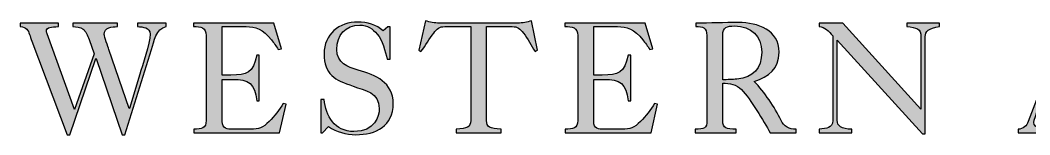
# Model space of a CAD drawing. Extents: x 0 to 1038, y -1303 to 297.
# Drawn here: x 384.88 to 396.03, y 74.04 to 75.29 of the extents above; entities that cross this region are included whole.
import ezdxf
from ezdxf.enums import TextEntityAlignment as Align

# ---------------------------------------------------------------- set-up
doc = ezdxf.new("R2010")
doc.units = 0
doc.layers.get('0').update_dxf_attribs({"linetype": 'CONTINUOUS'})
for name, color, linetype in [('L25', 1, 'CONTINUOUS'), ('TBLK18', 4, 'CONTINUOUS'), ('TBLK25', 1, 'CONTINUOUS'), ('TBLK35', 3, 'CONTINUOUS'), ('TBLK50', 7, 'CONTINUOUS')]:
    doc.layers.add(name, color=color, linetype=linetype)
doc.styles.add('ISO', font='iso3098b.shx')

# ---------------------------------------------------------------- blocks, each defined once
blk = doc.blocks.new('MR logo')
at = {"layer": 'TBLK18'}
h = blk.add_hatch(color=256, dxfattribs=at)
edge = h.paths.add_edge_path()
edge.add_spline(control_points=[(5.57, -13.817), (5.57, -13.817), (6.412, -13.817), (6.412, -13.817), (6.412, -13.817), (6.412, -13.817), (6.412, -13.893), (6.412, -13.893), (6.412, -13.893), (6.262, -13.899), (6.148, -13.905), (6.148, -13.993), (6.148, -13.993), (6.148, -14), (6.155, -14.025), (6.167, -14.056), (6.167, -14.056), (6.167, -14.056), (6.765, -15.717), (6.765, -15.717), (6.765, -15.717), (6.765, -15.717), (6.771, -15.717), (6.771, -15.717), (6.771, -15.717), (6.771, -15.717), (7.205, -14.49), (7.205, -14.49), (7.205, -14.49), (7.205, -14.49), (7.092, -14.176), (7.092, -14.176), (7.092, -14.176), (7.06, -14.088), (7.016, -13.993), (6.96, -13.949), (6.96, -13.949), (6.897, -13.899), (6.809, -13.899), (6.733, -13.893), (6.733, -13.893), (6.733, -13.893), (6.733, -13.817), (6.733, -13.817), (6.733, -13.817), (6.733, -13.817), (7.721, -13.817), (7.721, -13.817), (7.721, -13.817), (7.721, -13.817), (7.721, -13.893), (7.721, -13.893), (7.721, -13.893), (7.589, -13.899), (7.425, -13.905), (7.425, -14.069), (7.425, -14.069), (7.425, -14.107), (7.513, -14.352), (7.526, -14.396), (7.526, -14.396), (7.526, -14.396), (7.978, -15.691), (7.978, -15.691), (7.978, -15.691), (7.978, -15.691), (7.985, -15.691), (7.985, -15.691), (7.985, -15.691), (7.985, -15.691), (8.211, -14.943), (8.211, -14.943), (8.211, -14.943), (8.268, -14.754), (8.438, -14.264), (8.438, -14.063), (8.438, -14.063), (8.438, -13.905), (8.28, -13.905), (8.161, -13.893), (8.161, -13.893), (8.161, -13.893), (8.161, -13.817), (8.161, -13.817), (8.161, -13.817), (8.161, -13.817), (8.79, -13.817), (8.79, -13.817), (8.79, -13.817), (8.79, -13.817), (8.79, -13.893), (8.79, -13.893), (8.79, -13.893), (8.576, -13.93), (8.519, -14.226), (8.469, -14.396), (8.469, -14.396), (8.469, -14.396), (7.884, -16.27), (7.884, -16.27), (7.884, -16.27), (7.884, -16.27), (7.821, -16.27), (7.821, -16.27), (7.821, -16.27), (7.821, -16.27), (7.249, -14.597), (7.249, -14.597), (7.249, -14.597), (7.249, -14.597), (7.243, -14.597), (7.243, -14.597), (7.243, -14.597), (7.243, -14.597), (6.664, -16.27), (6.664, -16.27), (6.664, -16.27), (6.664, -16.27), (6.607, -16.27), (6.607, -16.27), (6.607, -16.27), (6.607, -16.27), (5.828, -14.213), (5.828, -14.213), (5.828, -14.213), (5.783, -14.107), (5.771, -14.012), (5.714, -13.949), (5.714, -13.949), (5.683, -13.924), (5.639, -13.899), (5.57, -13.893), (5.57, -13.893), (5.57, -13.893), (5.57, -13.817), (5.57, -13.817)], knot_values=[0, 0, 0, 0, 0.029412, 0.029412, 0.029412, 0.029512, 0.058824, 0.058824, 0.058824, 0.058924, 0.088235, 0.088235, 0.088235, 0.088335, 0.117647, 0.117647, 0.117647, 0.117747, 0.147059, 0.147059, 0.147059, 0.147159, 0.176471, 0.176471, 0.176471, 0.176571, 0.205882, 0.205882, 0.205882, 0.205982, 0.235294, 0.235294, 0.235294, 0.235394, 0.264706, 0.264706, 0.264706, 0.264806, 0.294118, 0.294118, 0.294118, 0.294218, 0.323529, 0.323529, 0.323529, 0.323629, 0.352941, 0.352941, 0.352941, 0.353041, 0.382353, 0.382353, 0.382353, 0.382453, 0.411765, 0.411765, 0.411765, 0.411865, 0.441176, 0.441176, 0.441176, 0.441276, 0.470588, 0.470588, 0.470588, 0.470688, 0.5, 0.5, 0.5, 0.5001, 0.529412, 0.529412, 0.529412, 0.529512, 0.558824, 0.558824, 0.558824, 0.558924, 0.588235, 0.588235, 0.588235, 0.588335, 0.617647, 0.617647, 0.617647, 0.617747, 0.647059, 0.647059, 0.647059, 0.647159, 0.676471, 0.676471, 0.676471, 0.676571, 0.705882, 0.705882, 0.705882, 0.705982, 0.735294, 0.735294, 0.735294, 0.735394, 0.764706, 0.764706, 0.764706, 0.764806, 0.794118, 0.794118, 0.794118, 0.794218, 0.823529, 0.823529, 0.823529, 0.823629, 0.852941, 0.852941, 0.852941, 0.853041, 0.882353, 0.882353, 0.882353, 0.882453, 0.911765, 0.911765, 0.911765, 0.911865, 0.941176, 0.941176, 0.941176, 0.941276, 0.970588, 0.970588, 0.970588, 0.970688, 1, 1, 1, 1], degree=3, periodic=0)
h = blk.add_hatch(color=256, dxfattribs=at)
edge = h.paths.add_edge_path()
edge.add_spline(control_points=[(9.406, -16.226), (9.406, -16.226), (9.406, -16.151), (9.406, -16.151), (9.406, -16.151), (9.576, -16.151), (9.677, -16.132), (9.677, -15.956), (9.677, -15.956), (9.677, -15.956), (9.677, -14.088), (9.677, -14.088), (9.677, -14.088), (9.677, -13.912), (9.557, -13.893), (9.4, -13.893), (9.4, -13.893), (9.4, -13.893), (9.4, -13.817), (9.4, -13.817), (9.4, -13.817), (9.4, -13.817), (11.173, -13.817), (11.173, -13.817), (11.173, -13.817), (11.173, -13.817), (11.343, -14.383), (11.343, -14.383), (11.343, -14.383), (11.343, -14.383), (11.268, -14.396), (11.268, -14.396), (11.268, -14.396), (11.224, -14.32), (11.167, -14.251), (11.117, -14.182), (11.117, -14.182), (10.934, -13.949), (10.758, -13.893), (10.563, -13.893), (10.563, -13.893), (10.563, -13.893), (10.029, -13.893), (10.029, -13.893), (10.029, -13.893), (10.029, -13.893), (10.029, -14.962), (10.029, -14.962), (10.029, -14.962), (10.029, -14.962), (10.224, -14.962), (10.224, -14.962), (10.224, -14.962), (10.576, -14.956), (10.714, -14.918), (10.796, -14.522), (10.796, -14.522), (10.796, -14.522), (10.846, -14.522), (10.846, -14.522), (10.846, -14.522), (10.846, -14.522), (10.846, -15.528), (10.846, -15.528), (10.846, -15.528), (10.846, -15.528), (10.796, -15.528), (10.796, -15.528), (10.796, -15.528), (10.758, -15.138), (10.607, -15.056), (10.268, -15.056), (10.268, -15.056), (10.268, -15.056), (10.029, -15.056), (10.029, -15.056), (10.029, -15.056), (10.029, -15.056), (10.029, -15.981), (10.029, -15.981), (10.029, -15.981), (10.029, -16.138), (10.142, -16.151), (10.274, -16.151), (10.274, -16.151), (10.274, -16.151), (10.664, -16.151), (10.664, -16.151), (10.664, -16.151), (10.834, -16.151), (10.928, -16.119), (11.066, -15.981), (11.066, -15.981), (11.186, -15.861), (11.293, -15.729), (11.381, -15.585), (11.381, -15.585), (11.381, -15.585), (11.444, -15.597), (11.444, -15.597), (11.444, -15.597), (11.444, -15.597), (11.299, -16.226), (11.299, -16.226), (11.299, -16.226), (11.299, -16.226), (9.406, -16.226), (9.406, -16.226)], knot_values=[0, 0, 0, 0, 0.037037, 0.037037, 0.037037, 0.037137, 0.074074, 0.074074, 0.074074, 0.074174, 0.111111, 0.111111, 0.111111, 0.111211, 0.148148, 0.148148, 0.148148, 0.148248, 0.185185, 0.185185, 0.185185, 0.185285, 0.222222, 0.222222, 0.222222, 0.222322, 0.259259, 0.259259, 0.259259, 0.259359, 0.296296, 0.296296, 0.296296, 0.296396, 0.333333, 0.333333, 0.333333, 0.333433, 0.37037, 0.37037, 0.37037, 0.37047, 0.407407, 0.407407, 0.407407, 0.407507, 0.444444, 0.444444, 0.444444, 0.444544, 0.481481, 0.481481, 0.481481, 0.481581, 0.518519, 0.518519, 0.518519, 0.518619, 0.555556, 0.555556, 0.555556, 0.555656, 0.592593, 0.592593, 0.592593, 0.592693, 0.62963, 0.62963, 0.62963, 0.62973, 0.666667, 0.666667, 0.666667, 0.666767, 0.703704, 0.703704, 0.703704, 0.703804, 0.740741, 0.740741, 0.740741, 0.740841, 0.777778, 0.777778, 0.777778, 0.777878, 0.814815, 0.814815, 0.814815, 0.814915, 0.851852, 0.851852, 0.851852, 0.851952, 0.888889, 0.888889, 0.888889, 0.888989, 0.925926, 0.925926, 0.925926, 0.926026, 0.962963, 0.962963, 0.962963, 0.963063, 1, 1, 1, 1], degree=3, periodic=0)
h = blk.add_hatch(color=256, dxfattribs=at)
edge = h.paths.add_edge_path()
edge.add_spline(control_points=[(12.211, -15.497), (12.211, -15.497), (12.28, -15.497), (12.28, -15.497), (12.28, -15.497), (12.324, -15.862), (12.507, -16.201), (12.941, -16.201), (12.941, -16.201), (13.406, -16.201), (13.5, -15.868), (13.5, -15.692), (13.5, -15.692), (13.5, -15.34), (13.186, -15.302), (12.922, -15.201), (12.922, -15.201), (12.519, -15.069), (12.28, -14.95), (12.28, -14.491), (12.28, -14.491), (12.28, -14.063), (12.614, -13.793), (13.029, -13.793), (13.029, -13.793), (13.224, -13.793), (13.444, -13.855), (13.588, -13.988), (13.588, -13.988), (13.588, -13.988), (13.689, -13.9), (13.689, -13.9), (13.689, -13.9), (13.689, -13.9), (13.739, -13.9), (13.739, -13.9), (13.739, -13.9), (13.739, -13.9), (13.739, -14.61), (13.739, -14.61), (13.739, -14.61), (13.739, -14.61), (13.677, -14.61), (13.677, -14.61), (13.677, -14.61), (13.626, -14.44), (13.576, -14.189), (13.456, -14.057), (13.456, -14.057), (13.356, -13.937), (13.23, -13.862), (13.073, -13.862), (13.073, -13.862), (12.746, -13.862), (12.563, -14.082), (12.563, -14.396), (12.563, -14.396), (12.563, -14.705), (12.796, -14.774), (13.035, -14.849), (13.035, -14.849), (13.419, -14.962), (13.809, -15.12), (13.809, -15.585), (13.809, -15.585), (13.809, -16.082), (13.425, -16.271), (12.978, -16.271), (12.978, -16.271), (12.765, -16.271), (12.557, -16.208), (12.381, -16.094), (12.381, -16.094), (12.381, -16.094), (12.249, -16.227), (12.249, -16.227), (12.249, -16.227), (12.249, -16.227), (12.211, -16.227), (12.211, -16.227), (12.211, -16.227), (12.211, -16.227), (12.211, -15.497), (12.211, -15.497)], knot_values=[0, 0, 0, 0, 0.047619, 0.047619, 0.047619, 0.047719, 0.095238, 0.095238, 0.095238, 0.095338, 0.142857, 0.142857, 0.142857, 0.142957, 0.190476, 0.190476, 0.190476, 0.190576, 0.238095, 0.238095, 0.238095, 0.238195, 0.285714, 0.285714, 0.285714, 0.285814, 0.333333, 0.333333, 0.333333, 0.333433, 0.380952, 0.380952, 0.380952, 0.381052, 0.428571, 0.428571, 0.428571, 0.428671, 0.47619, 0.47619, 0.47619, 0.47629, 0.52381, 0.52381, 0.52381, 0.52391, 0.571429, 0.571429, 0.571429, 0.571529, 0.619048, 0.619048, 0.619048, 0.619148, 0.666667, 0.666667, 0.666667, 0.666767, 0.714286, 0.714286, 0.714286, 0.714386, 0.761905, 0.761905, 0.761905, 0.762005, 0.809524, 0.809524, 0.809524, 0.809624, 0.857143, 0.857143, 0.857143, 0.857243, 0.904762, 0.904762, 0.904762, 0.904862, 0.952381, 0.952381, 0.952381, 0.952481, 1, 1, 1, 1], degree=3, periodic=0)
h = blk.add_hatch(color=256, dxfattribs=at)
edge = h.paths.add_edge_path()
edge.add_spline(control_points=[(15.519, -13.893), (15.519, -13.893), (14.947, -13.893), (14.947, -13.893), (14.947, -13.893), (14.821, -13.893), (14.783, -13.943), (14.702, -14.037), (14.702, -14.037), (14.601, -14.163), (14.532, -14.308), (14.419, -14.44), (14.419, -14.44), (14.419, -14.44), (14.375, -14.415), (14.375, -14.415), (14.375, -14.415), (14.375, -14.415), (14.519, -13.767), (14.519, -13.767), (14.519, -13.767), (14.62, -13.792), (14.721, -13.817), (14.827, -13.817), (14.827, -13.817), (14.827, -13.817), (16.557, -13.817), (16.557, -13.817), (16.557, -13.817), (16.664, -13.817), (16.765, -13.792), (16.859, -13.767), (16.859, -13.767), (16.859, -13.767), (16.991, -14.415), (16.991, -14.415), (16.991, -14.415), (16.991, -14.415), (16.941, -14.44), (16.941, -14.44), (16.941, -14.44), (16.853, -14.308), (16.783, -14.163), (16.683, -14.037), (16.683, -14.037), (16.601, -13.943), (16.563, -13.893), (16.437, -13.893), (16.437, -13.893), (16.437, -13.893), (15.871, -13.893), (15.871, -13.893), (15.871, -13.893), (15.871, -13.893), (15.871, -15.956), (15.871, -15.956), (15.871, -15.956), (15.871, -16.106), (15.941, -16.138), (16.192, -16.151), (16.192, -16.151), (16.192, -16.151), (16.192, -16.226), (16.192, -16.226), (16.192, -16.226), (16.192, -16.226), (15.198, -16.226), (15.198, -16.226), (15.198, -16.226), (15.198, -16.226), (15.198, -16.151), (15.198, -16.151), (15.198, -16.151), (15.444, -16.138), (15.519, -16.106), (15.519, -15.956), (15.519, -15.956), (15.519, -15.956), (15.519, -13.893), (15.519, -13.893)], knot_values=[0, 0, 0, 0, 0.05, 0.05, 0.05, 0.0501, 0.1, 0.1, 0.1, 0.1001, 0.15, 0.15, 0.15, 0.1501, 0.2, 0.2, 0.2, 0.2001, 0.25, 0.25, 0.25, 0.2501, 0.3, 0.3, 0.3, 0.3001, 0.35, 0.35, 0.35, 0.3501, 0.4, 0.4, 0.4, 0.4001, 0.45, 0.45, 0.45, 0.4501, 0.5, 0.5, 0.5, 0.5001, 0.55, 0.55, 0.55, 0.5501, 0.6, 0.6, 0.6, 0.6001, 0.65, 0.65, 0.65, 0.6501, 0.7, 0.7, 0.7, 0.7001, 0.75, 0.75, 0.75, 0.7501, 0.8, 0.8, 0.8, 0.8001, 0.85, 0.85, 0.85, 0.8501, 0.9, 0.9, 0.9, 0.9001, 0.95, 0.95, 0.95, 0.9501, 1, 1, 1, 1], degree=3, periodic=0)
h = blk.add_hatch(color=256, dxfattribs=at)
edge = h.paths.add_edge_path()
edge.add_spline(control_points=[(17.607, -16.226), (17.607, -16.226), (17.607, -16.151), (17.607, -16.151), (17.607, -16.151), (17.777, -16.151), (17.884, -16.132), (17.884, -15.956), (17.884, -15.956), (17.884, -15.956), (17.884, -14.088), (17.884, -14.088), (17.884, -14.088), (17.884, -13.912), (17.758, -13.893), (17.601, -13.893), (17.601, -13.893), (17.601, -13.893), (17.601, -13.817), (17.601, -13.817), (17.601, -13.817), (17.601, -13.817), (19.375, -13.817), (19.375, -13.817), (19.375, -13.817), (19.375, -13.817), (19.544, -14.383), (19.544, -14.383), (19.544, -14.383), (19.544, -14.383), (19.475, -14.396), (19.475, -14.396), (19.475, -14.396), (19.425, -14.32), (19.375, -14.251), (19.318, -14.182), (19.318, -14.182), (19.142, -13.949), (18.959, -13.893), (18.764, -13.893), (18.764, -13.893), (18.764, -13.893), (18.236, -13.893), (18.236, -13.893), (18.236, -13.893), (18.236, -13.893), (18.236, -14.962), (18.236, -14.962), (18.236, -14.962), (18.236, -14.962), (18.425, -14.962), (18.425, -14.962), (18.425, -14.962), (18.777, -14.956), (18.915, -14.918), (18.997, -14.522), (18.997, -14.522), (18.997, -14.522), (19.054, -14.522), (19.054, -14.522), (19.054, -14.522), (19.054, -14.522), (19.054, -15.528), (19.054, -15.528), (19.054, -15.528), (19.054, -15.528), (18.997, -15.528), (18.997, -15.528), (18.997, -15.528), (18.959, -15.138), (18.809, -15.056), (18.469, -15.056), (18.469, -15.056), (18.469, -15.056), (18.236, -15.056), (18.236, -15.056), (18.236, -15.056), (18.236, -15.056), (18.236, -15.981), (18.236, -15.981), (18.236, -15.981), (18.236, -16.138), (18.343, -16.151), (18.475, -16.151), (18.475, -16.151), (18.475, -16.151), (18.865, -16.151), (18.865, -16.151), (18.865, -16.151), (19.035, -16.151), (19.129, -16.119), (19.268, -15.981), (19.268, -15.981), (19.387, -15.861), (19.494, -15.729), (19.582, -15.585), (19.582, -15.585), (19.582, -15.585), (19.645, -15.597), (19.645, -15.597), (19.645, -15.597), (19.645, -15.597), (19.507, -16.226), (19.507, -16.226), (19.507, -16.226), (19.507, -16.226), (17.607, -16.226), (17.607, -16.226)], knot_values=[0, 0, 0, 0, 0.037037, 0.037037, 0.037037, 0.037137, 0.074074, 0.074074, 0.074074, 0.074174, 0.111111, 0.111111, 0.111111, 0.111211, 0.148148, 0.148148, 0.148148, 0.148248, 0.185185, 0.185185, 0.185185, 0.185285, 0.222222, 0.222222, 0.222222, 0.222322, 0.259259, 0.259259, 0.259259, 0.259359, 0.296296, 0.296296, 0.296296, 0.296396, 0.333333, 0.333333, 0.333333, 0.333433, 0.37037, 0.37037, 0.37037, 0.37047, 0.407407, 0.407407, 0.407407, 0.407507, 0.444444, 0.444444, 0.444444, 0.444544, 0.481481, 0.481481, 0.481481, 0.481581, 0.518519, 0.518519, 0.518519, 0.518619, 0.555556, 0.555556, 0.555556, 0.555656, 0.592593, 0.592593, 0.592593, 0.592693, 0.62963, 0.62963, 0.62963, 0.62973, 0.666667, 0.666667, 0.666667, 0.666767, 0.703704, 0.703704, 0.703704, 0.703804, 0.740741, 0.740741, 0.740741, 0.740841, 0.777778, 0.777778, 0.777778, 0.777878, 0.814815, 0.814815, 0.814815, 0.814915, 0.851852, 0.851852, 0.851852, 0.851952, 0.888889, 0.888889, 0.888889, 0.888989, 0.925926, 0.925926, 0.925926, 0.926026, 0.962963, 0.962963, 0.962963, 0.963063, 1, 1, 1, 1], degree=3, periodic=0)
h = blk.add_hatch(color=256, dxfattribs=at)
edge = h.paths.add_edge_path(flags=16)
edge.add_spline(control_points=[(21.947, -14.459), (21.947, -14.1), (21.714, -13.88), (21.349, -13.88), (21.349, -13.88), (21.173, -13.88), (21.085, -13.905), (21.085, -14.088), (21.085, -14.088), (21.085, -14.088), (21.085, -15.063), (21.085, -15.063), (21.085, -15.063), (21.192, -15.063), (21.293, -15.056), (21.4, -15.05), (21.4, -15.05), (21.758, -15.018), (21.947, -14.811), (21.947, -14.459)], knot_values=[0, 0, 0, 0, 0.2, 0.2, 0.2, 0.2001, 0.4, 0.4, 0.4, 0.4001, 0.6, 0.6, 0.6, 0.6001, 0.8, 0.8, 0.8, 0.8001, 1, 1, 1, 1], degree=3, periodic=0)
edge = h.paths.add_edge_path()
edge.add_spline(control_points=[(20.488, -13.817), (20.802, -13.817), (21.117, -13.805), (21.437, -13.805), (21.437, -13.805), (21.859, -13.805), (22.331, -13.968), (22.331, -14.459), (22.331, -14.459), (22.331, -14.823), (22.104, -14.993), (21.783, -15.1), (21.783, -15.1), (22.003, -15.333), (22.236, -15.666), (22.375, -15.956), (22.375, -15.956), (22.437, -16.088), (22.551, -16.151), (22.708, -16.151), (22.708, -16.151), (22.708, -16.151), (22.708, -16.226), (22.708, -16.226), (22.708, -16.226), (22.708, -16.226), (22.136, -16.226), (22.136, -16.226), (22.136, -16.226), (21.985, -15.974), (21.708, -15.496), (21.5, -15.276), (21.5, -15.276), (21.393, -15.163), (21.236, -15.144), (21.085, -15.138), (21.085, -15.138), (21.085, -15.138), (21.085, -15.956), (21.085, -15.956), (21.085, -15.956), (21.085, -16.132), (21.167, -16.151), (21.381, -16.151), (21.381, -16.151), (21.381, -16.151), (21.381, -16.226), (21.381, -16.226), (21.381, -16.226), (21.381, -16.226), (20.475, -16.226), (20.475, -16.226), (20.475, -16.226), (20.475, -16.226), (20.475, -16.151), (20.475, -16.151), (20.475, -16.151), (20.67, -16.151), (20.746, -16.132), (20.733, -15.956), (20.733, -15.956), (20.733, -15.956), (20.733, -14.088), (20.733, -14.088), (20.733, -14.088), (20.733, -13.912), (20.651, -13.893), (20.488, -13.893), (20.488, -13.893), (20.488, -13.893), (20.488, -13.817), (20.488, -13.817)], knot_values=[0, 0, 0, 0, 0.055556, 0.055556, 0.055556, 0.055656, 0.111111, 0.111111, 0.111111, 0.111211, 0.166667, 0.166667, 0.166667, 0.166767, 0.222222, 0.222222, 0.222222, 0.222322, 0.277778, 0.277778, 0.277778, 0.277878, 0.333333, 0.333333, 0.333333, 0.333433, 0.388889, 0.388889, 0.388889, 0.388989, 0.444444, 0.444444, 0.444444, 0.444544, 0.5, 0.5, 0.5, 0.5001, 0.555556, 0.555556, 0.555556, 0.555656, 0.611111, 0.611111, 0.611111, 0.611211, 0.666667, 0.666667, 0.666667, 0.666767, 0.722222, 0.722222, 0.722222, 0.722322, 0.777778, 0.777778, 0.777778, 0.777878, 0.833333, 0.833333, 0.833333, 0.833433, 0.888889, 0.888889, 0.888889, 0.888989, 0.944444, 0.944444, 0.944444, 0.944544, 1, 1, 1, 1], degree=3, periodic=0)
h = blk.add_hatch(color=256, dxfattribs=at)
edge = h.paths.add_edge_path()
edge.add_spline(control_points=[(23.614, -14.195), (23.614, -14.195), (23.614, -15.956), (23.614, -15.956), (23.614, -15.956), (23.614, -16.075), (23.702, -16.144), (23.934, -16.151), (23.934, -16.151), (23.934, -16.151), (23.934, -16.226), (23.934, -16.226), (23.934, -16.226), (23.934, -16.226), (23.217, -16.226), (23.217, -16.226), (23.217, -16.226), (23.217, -16.226), (23.217, -16.151), (23.217, -16.151), (23.217, -16.151), (23.381, -16.132), (23.507, -16.132), (23.519, -15.956), (23.519, -15.956), (23.519, -15.956), (23.519, -15.949), (23.519, -15.943), (23.519, -15.943), (23.519, -15.943), (23.519, -14.094), (23.519, -14.094), (23.519, -14.094), (23.425, -13.993), (23.343, -13.899), (23.217, -13.893), (23.217, -13.893), (23.217, -13.893), (23.217, -13.817), (23.217, -13.817), (23.217, -13.817), (23.217, -13.817), (23.739, -13.817), (23.739, -13.817), (23.739, -13.817), (23.739, -13.817), (25.463, -15.71), (25.463, -15.71), (25.463, -15.71), (25.463, -15.71), (25.463, -14.119), (25.463, -14.119), (25.463, -14.119), (25.463, -13.937), (25.368, -13.912), (25.154, -13.893), (25.154, -13.893), (25.154, -13.893), (25.154, -13.817), (25.154, -13.817), (25.154, -13.817), (25.154, -13.817), (25.871, -13.817), (25.871, -13.817), (25.871, -13.817), (25.871, -13.817), (25.871, -13.893), (25.871, -13.893), (25.871, -13.893), (25.632, -13.93), (25.557, -14), (25.557, -14.113), (25.557, -14.113), (25.557, -14.113), (25.557, -16.251), (25.557, -16.251), (25.557, -16.251), (25.557, -16.251), (25.5, -16.251), (25.5, -16.251), (25.5, -16.251), (25.5, -16.251), (23.614, -14.195), (23.614, -14.195)], knot_values=[0, 0, 0, 0, 0.047619, 0.047619, 0.047619, 0.047719, 0.095238, 0.095238, 0.095238, 0.095338, 0.142857, 0.142857, 0.142857, 0.142957, 0.190476, 0.190476, 0.190476, 0.190576, 0.238095, 0.238095, 0.238095, 0.238195, 0.285714, 0.285714, 0.285714, 0.285814, 0.333333, 0.333333, 0.333333, 0.333433, 0.380952, 0.380952, 0.380952, 0.381052, 0.428571, 0.428571, 0.428571, 0.428671, 0.47619, 0.47619, 0.47619, 0.47629, 0.52381, 0.52381, 0.52381, 0.52391, 0.571429, 0.571429, 0.571429, 0.571529, 0.619048, 0.619048, 0.619048, 0.619148, 0.666667, 0.666667, 0.666667, 0.666767, 0.714286, 0.714286, 0.714286, 0.714386, 0.761905, 0.761905, 0.761905, 0.762005, 0.809524, 0.809524, 0.809524, 0.809624, 0.857143, 0.857143, 0.857143, 0.857243, 0.904762, 0.904762, 0.904762, 0.904862, 0.952381, 0.952381, 0.952381, 0.952481, 1, 1, 1, 1], degree=3, periodic=0)
h = blk.add_hatch(color=256, dxfattribs=at)
edge = h.paths.add_edge_path(flags=16)
edge.add_spline(control_points=[(28.236, -15.213), (28.236, -15.213), (28.991, -15.213), (28.991, -15.213), (28.991, -15.213), (28.991, -15.213), (28.601, -14.232), (28.601, -14.232), (28.601, -14.232), (28.601, -14.232), (28.236, -15.213), (28.236, -15.213)], knot_values=[0, 0, 0, 0, 0.333333, 0.333333, 0.333333, 0.333433, 0.666667, 0.666667, 0.666667, 0.666767, 1, 1, 1, 1], degree=3, periodic=0)
edge = h.paths.add_edge_path()
edge.add_spline(control_points=[(27.613, -16.226), (27.613, -16.226), (27.613, -16.151), (27.613, -16.151), (27.613, -16.151), (27.714, -16.144), (27.802, -16.075), (27.834, -15.981), (27.834, -15.981), (27.834, -15.981), (28.544, -14.132), (28.544, -14.132), (28.544, -14.132), (28.544, -14.132), (28.481, -14.025), (28.481, -14.025), (28.481, -14.025), (28.601, -13.962), (28.683, -13.855), (28.764, -13.754), (28.764, -13.754), (28.764, -13.754), (29.582, -15.83), (29.582, -15.83), (29.582, -15.83), (29.657, -16.031), (29.695, -16.119), (29.884, -16.151), (29.884, -16.151), (29.884, -16.151), (29.884, -16.226), (29.884, -16.226), (29.884, -16.226), (29.884, -16.226), (28.978, -16.226), (28.978, -16.226), (28.978, -16.226), (28.978, -16.226), (28.978, -16.151), (28.978, -16.151), (28.978, -16.151), (29.079, -16.151), (29.268, -16.151), (29.268, -16.012), (29.268, -16.012), (29.268, -15.912), (29.073, -15.465), (29.029, -15.308), (29.029, -15.308), (29.029, -15.308), (28.198, -15.308), (28.198, -15.308), (28.198, -15.308), (28.161, -15.434), (27.959, -15.912), (27.959, -16), (27.959, -16), (27.959, -16.138), (28.148, -16.138), (28.242, -16.151), (28.242, -16.151), (28.242, -16.151), (28.242, -16.226), (28.242, -16.226), (28.242, -16.226), (28.242, -16.226), (27.613, -16.226), (27.613, -16.226)], knot_values=[0, 0, 0, 0, 0.058824, 0.058824, 0.058824, 0.058924, 0.117647, 0.117647, 0.117647, 0.117747, 0.176471, 0.176471, 0.176471, 0.176571, 0.235294, 0.235294, 0.235294, 0.235394, 0.294118, 0.294118, 0.294118, 0.294218, 0.352941, 0.352941, 0.352941, 0.353041, 0.411765, 0.411765, 0.411765, 0.411865, 0.470588, 0.470588, 0.470588, 0.470688, 0.529412, 0.529412, 0.529412, 0.529512, 0.588235, 0.588235, 0.588235, 0.588335, 0.647059, 0.647059, 0.647059, 0.647159, 0.705882, 0.705882, 0.705882, 0.705982, 0.764706, 0.764706, 0.764706, 0.764806, 0.823529, 0.823529, 0.823529, 0.823629, 0.882353, 0.882353, 0.882353, 0.882453, 0.941176, 0.941176, 0.941176, 0.941276, 1, 1, 1, 1], degree=3, periodic=0)
for points, knots in [([(5.57, -13.817), (5.57, -13.817), (6.412, -13.817), (6.412, -13.817), (6.412, -13.817), (6.412, -13.817), (6.412, -13.893), (6.412, -13.893), (6.412, -13.893), (6.262, -13.899), (6.148, -13.905), (6.148, -13.993), (6.148, -13.993), (6.148, -14), (6.155, -14.025), (6.167, -14.056), (6.167, -14.056), (6.167, -14.056), (6.765, -15.717), (6.765, -15.717), (6.765, -15.717), (6.765, -15.717), (6.771, -15.717), (6.771, -15.717), (6.771, -15.717), (6.771, -15.717), (7.205, -14.49), (7.205, -14.49), (7.205, -14.49), (7.205, -14.49), (7.092, -14.176), (7.092, -14.176), (7.092, -14.176), (7.06, -14.088), (7.016, -13.993), (6.96, -13.949), (6.96, -13.949), (6.897, -13.899), (6.809, -13.899), (6.733, -13.893), (6.733, -13.893), (6.733, -13.893), (6.733, -13.817), (6.733, -13.817), (6.733, -13.817), (6.733, -13.817), (7.721, -13.817), (7.721, -13.817), (7.721, -13.817), (7.721, -13.817), (7.721, -13.893), (7.721, -13.893), (7.721, -13.893), (7.589, -13.899), (7.425, -13.905), (7.425, -14.069), (7.425, -14.069), (7.425, -14.107), (7.513, -14.352), (7.526, -14.396), (7.526, -14.396), (7.526, -14.396), (7.978, -15.691), (7.978, -15.691), (7.978, -15.691), (7.978, -15.691), (7.985, -15.691), (7.985, -15.691), (7.985, -15.691), (7.985, -15.691), (8.211, -14.943), (8.211, -14.943), (8.211, -14.943), (8.268, -14.754), (8.438, -14.264), (8.438, -14.063), (8.438, -14.063), (8.438, -13.905), (8.28, -13.905), (8.161, -13.893), (8.161, -13.893), (8.161, -13.893), (8.161, -13.817), (8.161, -13.817), (8.161, -13.817), (8.161, -13.817), (8.79, -13.817), (8.79, -13.817), (8.79, -13.817), (8.79, -13.817), (8.79, -13.893), (8.79, -13.893), (8.79, -13.893), (8.576, -13.93), (8.519, -14.226), (8.469, -14.396), (8.469, -14.396), (8.469, -14.396), (7.884, -16.27), (7.884, -16.27), (7.884, -16.27), (7.884, -16.27), (7.821, -16.27), (7.821, -16.27), (7.821, -16.27), (7.821, -16.27), (7.249, -14.597), (7.249, -14.597), (7.249, -14.597), (7.249, -14.597), (7.243, -14.597), (7.243, -14.597), (7.243, -14.597), (7.243, -14.597), (6.664, -16.27), (6.664, -16.27), (6.664, -16.27), (6.664, -16.27), (6.607, -16.27), (6.607, -16.27), (6.607, -16.27), (6.607, -16.27), (5.828, -14.213), (5.828, -14.213), (5.828, -14.213), (5.783, -14.107), (5.771, -14.012), (5.714, -13.949), (5.714, -13.949), (5.683, -13.924), (5.639, -13.899), (5.57, -13.893), (5.57, -13.893), (5.57, -13.893), (5.57, -13.817), (5.57, -13.817)], [0, 0, 0, 0, 0.029412, 0.029412, 0.029412, 0.029412, 0.058824, 0.058824, 0.058824, 0.058824, 0.088235, 0.088235, 0.088235, 0.088235, 0.117647, 0.117647, 0.117647, 0.117647, 0.147059, 0.147059, 0.147059, 0.147059, 0.176471, 0.176471, 0.176471, 0.176471, 0.205882, 0.205882, 0.205882, 0.205882, 0.235294, 0.235294, 0.235294, 0.235294, 0.264706, 0.264706, 0.264706, 0.264706, 0.294118, 0.294118, 0.294118, 0.294118, 0.323529, 0.323529, 0.323529, 0.323529, 0.352941, 0.352941, 0.352941, 0.352941, 0.382353, 0.382353, 0.382353, 0.382353, 0.411765, 0.411765, 0.411765, 0.411765, 0.441176, 0.441176, 0.441176, 0.441176, 0.470588, 0.470588, 0.470588, 0.470588, 0.5, 0.5, 0.5, 0.5, 0.529412, 0.529412, 0.529412, 0.529412, 0.558824, 0.558824, 0.558824, 0.558824, 0.588235, 0.588235, 0.588235, 0.588235, 0.617647, 0.617647, 0.617647, 0.617647, 0.647059, 0.647059, 0.647059, 0.647059, 0.676471, 0.676471, 0.676471, 0.676471, 0.705882, 0.705882, 0.705882, 0.705882, 0.735294, 0.735294, 0.735294, 0.735294, 0.764706, 0.764706, 0.764706, 0.764706, 0.794118, 0.794118, 0.794118, 0.794118, 0.823529, 0.823529, 0.823529, 0.823529, 0.852941, 0.852941, 0.852941, 0.852941, 0.882353, 0.882353, 0.882353, 0.882353, 0.911765, 0.911765, 0.911765, 0.911765, 0.941176, 0.941176, 0.941176, 0.941176, 0.970588, 0.970588, 0.970588, 0.970588, 1, 1, 1, 1]), ([(9.406, -16.226), (9.406, -16.226), (9.406, -16.151), (9.406, -16.151), (9.406, -16.151), (9.576, -16.151), (9.677, -16.132), (9.677, -15.956), (9.677, -15.956), (9.677, -15.956), (9.677, -14.088), (9.677, -14.088), (9.677, -14.088), (9.677, -13.912), (9.557, -13.893), (9.4, -13.893), (9.4, -13.893), (9.4, -13.893), (9.4, -13.817), (9.4, -13.817), (9.4, -13.817), (9.4, -13.817), (11.173, -13.817), (11.173, -13.817), (11.173, -13.817), (11.173, -13.817), (11.343, -14.383), (11.343, -14.383), (11.343, -14.383), (11.343, -14.383), (11.268, -14.396), (11.268, -14.396), (11.268, -14.396), (11.224, -14.32), (11.167, -14.251), (11.117, -14.182), (11.117, -14.182), (10.934, -13.949), (10.758, -13.893), (10.563, -13.893), (10.563, -13.893), (10.563, -13.893), (10.029, -13.893), (10.029, -13.893), (10.029, -13.893), (10.029, -13.893), (10.029, -14.962), (10.029, -14.962), (10.029, -14.962), (10.029, -14.962), (10.224, -14.962), (10.224, -14.962), (10.224, -14.962), (10.576, -14.956), (10.714, -14.918), (10.796, -14.522), (10.796, -14.522), (10.796, -14.522), (10.846, -14.522), (10.846, -14.522), (10.846, -14.522), (10.846, -14.522), (10.846, -15.528), (10.846, -15.528), (10.846, -15.528), (10.846, -15.528), (10.796, -15.528), (10.796, -15.528), (10.796, -15.528), (10.758, -15.138), (10.607, -15.056), (10.268, -15.056), (10.268, -15.056), (10.268, -15.056), (10.029, -15.056), (10.029, -15.056), (10.029, -15.056), (10.029, -15.056), (10.029, -15.981), (10.029, -15.981), (10.029, -15.981), (10.029, -16.138), (10.142, -16.151), (10.274, -16.151), (10.274, -16.151), (10.274, -16.151), (10.664, -16.151), (10.664, -16.151), (10.664, -16.151), (10.834, -16.151), (10.928, -16.119), (11.066, -15.981), (11.066, -15.981), (11.186, -15.861), (11.293, -15.729), (11.381, -15.585), (11.381, -15.585), (11.381, -15.585), (11.444, -15.597), (11.444, -15.597), (11.444, -15.597), (11.444, -15.597), (11.299, -16.226), (11.299, -16.226), (11.299, -16.226), (11.299, -16.226), (9.406, -16.226), (9.406, -16.226)], [0, 0, 0, 0, 0.037037, 0.037037, 0.037037, 0.037037, 0.074074, 0.074074, 0.074074, 0.074074, 0.111111, 0.111111, 0.111111, 0.111111, 0.148148, 0.148148, 0.148148, 0.148148, 0.185185, 0.185185, 0.185185, 0.185185, 0.222222, 0.222222, 0.222222, 0.222222, 0.259259, 0.259259, 0.259259, 0.259259, 0.296296, 0.296296, 0.296296, 0.296296, 0.333333, 0.333333, 0.333333, 0.333333, 0.37037, 0.37037, 0.37037, 0.37037, 0.407407, 0.407407, 0.407407, 0.407407, 0.444444, 0.444444, 0.444444, 0.444444, 0.481481, 0.481481, 0.481481, 0.481481, 0.518519, 0.518519, 0.518519, 0.518519, 0.555556, 0.555556, 0.555556, 0.555556, 0.592593, 0.592593, 0.592593, 0.592593, 0.62963, 0.62963, 0.62963, 0.62963, 0.666667, 0.666667, 0.666667, 0.666667, 0.703704, 0.703704, 0.703704, 0.703704, 0.740741, 0.740741, 0.740741, 0.740741, 0.777778, 0.777778, 0.777778, 0.777778, 0.814815, 0.814815, 0.814815, 0.814815, 0.851852, 0.851852, 0.851852, 0.851852, 0.888889, 0.888889, 0.888889, 0.888889, 0.925926, 0.925926, 0.925926, 0.925926, 0.962963, 0.962963, 0.962963, 0.962963, 1, 1, 1, 1]), ([(12.211, -15.497), (12.211, -15.497), (12.28, -15.497), (12.28, -15.497), (12.28, -15.497), (12.324, -15.862), (12.507, -16.201), (12.941, -16.201), (12.941, -16.201), (13.406, -16.201), (13.5, -15.868), (13.5, -15.692), (13.5, -15.692), (13.5, -15.34), (13.186, -15.302), (12.922, -15.201), (12.922, -15.201), (12.519, -15.069), (12.28, -14.95), (12.28, -14.491), (12.28, -14.491), (12.28, -14.063), (12.614, -13.793), (13.029, -13.793), (13.029, -13.793), (13.224, -13.793), (13.444, -13.855), (13.588, -13.988), (13.588, -13.988), (13.588, -13.988), (13.689, -13.9), (13.689, -13.9), (13.689, -13.9), (13.689, -13.9), (13.739, -13.9), (13.739, -13.9), (13.739, -13.9), (13.739, -13.9), (13.739, -14.61), (13.739, -14.61), (13.739, -14.61), (13.739, -14.61), (13.677, -14.61), (13.677, -14.61), (13.677, -14.61), (13.626, -14.44), (13.576, -14.189), (13.456, -14.057), (13.456, -14.057), (13.356, -13.937), (13.23, -13.862), (13.073, -13.862), (13.073, -13.862), (12.746, -13.862), (12.563, -14.082), (12.563, -14.396), (12.563, -14.396), (12.563, -14.705), (12.796, -14.774), (13.035, -14.849), (13.035, -14.849), (13.419, -14.962), (13.809, -15.12), (13.809, -15.585), (13.809, -15.585), (13.809, -16.082), (13.425, -16.271), (12.978, -16.271), (12.978, -16.271), (12.765, -16.271), (12.557, -16.208), (12.381, -16.094), (12.381, -16.094), (12.381, -16.094), (12.249, -16.227), (12.249, -16.227), (12.249, -16.227), (12.249, -16.227), (12.211, -16.227), (12.211, -16.227), (12.211, -16.227), (12.211, -16.227), (12.211, -15.497), (12.211, -15.497)], [0, 0, 0, 0, 0.047619, 0.047619, 0.047619, 0.047619, 0.095238, 0.095238, 0.095238, 0.095238, 0.142857, 0.142857, 0.142857, 0.142857, 0.190476, 0.190476, 0.190476, 0.190476, 0.238095, 0.238095, 0.238095, 0.238095, 0.285714, 0.285714, 0.285714, 0.285714, 0.333333, 0.333333, 0.333333, 0.333333, 0.380952, 0.380952, 0.380952, 0.380952, 0.428571, 0.428571, 0.428571, 0.428571, 0.47619, 0.47619, 0.47619, 0.47619, 0.52381, 0.52381, 0.52381, 0.52381, 0.571429, 0.571429, 0.571429, 0.571429, 0.619048, 0.619048, 0.619048, 0.619048, 0.666667, 0.666667, 0.666667, 0.666667, 0.714286, 0.714286, 0.714286, 0.714286, 0.761905, 0.761905, 0.761905, 0.761905, 0.809524, 0.809524, 0.809524, 0.809524, 0.857143, 0.857143, 0.857143, 0.857143, 0.904762, 0.904762, 0.904762, 0.904762, 0.952381, 0.952381, 0.952381, 0.952381, 1, 1, 1, 1]), ([(15.519, -13.893), (15.519, -13.893), (14.947, -13.893), (14.947, -13.893), (14.947, -13.893), (14.821, -13.893), (14.783, -13.943), (14.702, -14.037), (14.702, -14.037), (14.601, -14.163), (14.532, -14.308), (14.419, -14.44), (14.419, -14.44), (14.419, -14.44), (14.375, -14.415), (14.375, -14.415), (14.375, -14.415), (14.375, -14.415), (14.519, -13.767), (14.519, -13.767), (14.519, -13.767), (14.62, -13.792), (14.721, -13.817), (14.827, -13.817), (14.827, -13.817), (14.827, -13.817), (16.557, -13.817), (16.557, -13.817), (16.557, -13.817), (16.664, -13.817), (16.765, -13.792), (16.859, -13.767), (16.859, -13.767), (16.859, -13.767), (16.991, -14.415), (16.991, -14.415), (16.991, -14.415), (16.991, -14.415), (16.941, -14.44), (16.941, -14.44), (16.941, -14.44), (16.853, -14.308), (16.783, -14.163), (16.683, -14.037), (16.683, -14.037), (16.601, -13.943), (16.563, -13.893), (16.437, -13.893), (16.437, -13.893), (16.437, -13.893), (15.871, -13.893), (15.871, -13.893), (15.871, -13.893), (15.871, -13.893), (15.871, -15.956), (15.871, -15.956), (15.871, -15.956), (15.871, -16.106), (15.941, -16.138), (16.192, -16.151), (16.192, -16.151), (16.192, -16.151), (16.192, -16.226), (16.192, -16.226), (16.192, -16.226), (16.192, -16.226), (15.198, -16.226), (15.198, -16.226), (15.198, -16.226), (15.198, -16.226), (15.198, -16.151), (15.198, -16.151), (15.198, -16.151), (15.444, -16.138), (15.519, -16.106), (15.519, -15.956), (15.519, -15.956), (15.519, -15.956), (15.519, -13.893), (15.519, -13.893)], [0, 0, 0, 0, 0.05, 0.05, 0.05, 0.05, 0.1, 0.1, 0.1, 0.1, 0.15, 0.15, 0.15, 0.15, 0.2, 0.2, 0.2, 0.2, 0.25, 0.25, 0.25, 0.25, 0.3, 0.3, 0.3, 0.3, 0.35, 0.35, 0.35, 0.35, 0.4, 0.4, 0.4, 0.4, 0.45, 0.45, 0.45, 0.45, 0.5, 0.5, 0.5, 0.5, 0.55, 0.55, 0.55, 0.55, 0.6, 0.6, 0.6, 0.6, 0.65, 0.65, 0.65, 0.65, 0.7, 0.7, 0.7, 0.7, 0.75, 0.75, 0.75, 0.75, 0.8, 0.8, 0.8, 0.8, 0.85, 0.85, 0.85, 0.85, 0.9, 0.9, 0.9, 0.9, 0.95, 0.95, 0.95, 0.95, 1, 1, 1, 1]), ([(17.607, -16.226), (17.607, -16.226), (17.607, -16.151), (17.607, -16.151), (17.607, -16.151), (17.777, -16.151), (17.884, -16.132), (17.884, -15.956), (17.884, -15.956), (17.884, -15.956), (17.884, -14.088), (17.884, -14.088), (17.884, -14.088), (17.884, -13.912), (17.758, -13.893), (17.601, -13.893), (17.601, -13.893), (17.601, -13.893), (17.601, -13.817), (17.601, -13.817), (17.601, -13.817), (17.601, -13.817), (19.375, -13.817), (19.375, -13.817), (19.375, -13.817), (19.375, -13.817), (19.544, -14.383), (19.544, -14.383), (19.544, -14.383), (19.544, -14.383), (19.475, -14.396), (19.475, -14.396), (19.475, -14.396), (19.425, -14.32), (19.375, -14.251), (19.318, -14.182), (19.318, -14.182), (19.142, -13.949), (18.959, -13.893), (18.764, -13.893), (18.764, -13.893), (18.764, -13.893), (18.236, -13.893), (18.236, -13.893), (18.236, -13.893), (18.236, -13.893), (18.236, -14.962), (18.236, -14.962), (18.236, -14.962), (18.236, -14.962), (18.425, -14.962), (18.425, -14.962), (18.425, -14.962), (18.777, -14.956), (18.915, -14.918), (18.997, -14.522), (18.997, -14.522), (18.997, -14.522), (19.054, -14.522), (19.054, -14.522), (19.054, -14.522), (19.054, -14.522), (19.054, -15.528), (19.054, -15.528), (19.054, -15.528), (19.054, -15.528), (18.997, -15.528), (18.997, -15.528), (18.997, -15.528), (18.959, -15.138), (18.809, -15.056), (18.469, -15.056), (18.469, -15.056), (18.469, -15.056), (18.236, -15.056), (18.236, -15.056), (18.236, -15.056), (18.236, -15.056), (18.236, -15.981), (18.236, -15.981), (18.236, -15.981), (18.236, -16.138), (18.343, -16.151), (18.475, -16.151), (18.475, -16.151), (18.475, -16.151), (18.865, -16.151), (18.865, -16.151), (18.865, -16.151), (19.035, -16.151), (19.129, -16.119), (19.268, -15.981), (19.268, -15.981), (19.387, -15.861), (19.494, -15.729), (19.582, -15.585), (19.582, -15.585), (19.582, -15.585), (19.645, -15.597), (19.645, -15.597), (19.645, -15.597), (19.645, -15.597), (19.507, -16.226), (19.507, -16.226), (19.507, -16.226), (19.507, -16.226), (17.607, -16.226), (17.607, -16.226)], [0, 0, 0, 0, 0.037037, 0.037037, 0.037037, 0.037037, 0.074074, 0.074074, 0.074074, 0.074074, 0.111111, 0.111111, 0.111111, 0.111111, 0.148148, 0.148148, 0.148148, 0.148148, 0.185185, 0.185185, 0.185185, 0.185185, 0.222222, 0.222222, 0.222222, 0.222222, 0.259259, 0.259259, 0.259259, 0.259259, 0.296296, 0.296296, 0.296296, 0.296296, 0.333333, 0.333333, 0.333333, 0.333333, 0.37037, 0.37037, 0.37037, 0.37037, 0.407407, 0.407407, 0.407407, 0.407407, 0.444444, 0.444444, 0.444444, 0.444444, 0.481481, 0.481481, 0.481481, 0.481481, 0.518519, 0.518519, 0.518519, 0.518519, 0.555556, 0.555556, 0.555556, 0.555556, 0.592593, 0.592593, 0.592593, 0.592593, 0.62963, 0.62963, 0.62963, 0.62963, 0.666667, 0.666667, 0.666667, 0.666667, 0.703704, 0.703704, 0.703704, 0.703704, 0.740741, 0.740741, 0.740741, 0.740741, 0.777778, 0.777778, 0.777778, 0.777778, 0.814815, 0.814815, 0.814815, 0.814815, 0.851852, 0.851852, 0.851852, 0.851852, 0.888889, 0.888889, 0.888889, 0.888889, 0.925926, 0.925926, 0.925926, 0.925926, 0.962963, 0.962963, 0.962963, 0.962963, 1, 1, 1, 1]), ([(20.488, -13.817), (20.802, -13.817), (21.117, -13.805), (21.437, -13.805), (21.437, -13.805), (21.859, -13.805), (22.331, -13.968), (22.331, -14.459), (22.331, -14.459), (22.331, -14.823), (22.104, -14.993), (21.783, -15.1), (21.783, -15.1), (22.003, -15.333), (22.236, -15.666), (22.375, -15.956), (22.375, -15.956), (22.437, -16.088), (22.551, -16.151), (22.708, -16.151), (22.708, -16.151), (22.708, -16.151), (22.708, -16.226), (22.708, -16.226), (22.708, -16.226), (22.708, -16.226), (22.136, -16.226), (22.136, -16.226), (22.136, -16.226), (21.985, -15.974), (21.708, -15.496), (21.5, -15.276), (21.5, -15.276), (21.393, -15.163), (21.236, -15.144), (21.085, -15.138), (21.085, -15.138), (21.085, -15.138), (21.085, -15.956), (21.085, -15.956), (21.085, -15.956), (21.085, -16.132), (21.167, -16.151), (21.381, -16.151), (21.381, -16.151), (21.381, -16.151), (21.381, -16.226), (21.381, -16.226), (21.381, -16.226), (21.381, -16.226), (20.475, -16.226), (20.475, -16.226), (20.475, -16.226), (20.475, -16.226), (20.475, -16.151), (20.475, -16.151), (20.475, -16.151), (20.67, -16.151), (20.746, -16.132), (20.733, -15.956), (20.733, -15.956), (20.733, -15.956), (20.733, -14.088), (20.733, -14.088), (20.733, -14.088), (20.733, -13.912), (20.651, -13.893), (20.488, -13.893), (20.488, -13.893), (20.488, -13.893), (20.488, -13.817), (20.488, -13.817)], [0, 0, 0, 0, 0.055556, 0.055556, 0.055556, 0.055556, 0.111111, 0.111111, 0.111111, 0.111111, 0.166667, 0.166667, 0.166667, 0.166667, 0.222222, 0.222222, 0.222222, 0.222222, 0.277778, 0.277778, 0.277778, 0.277778, 0.333333, 0.333333, 0.333333, 0.333333, 0.388889, 0.388889, 0.388889, 0.388889, 0.444444, 0.444444, 0.444444, 0.444444, 0.5, 0.5, 0.5, 0.5, 0.555556, 0.555556, 0.555556, 0.555556, 0.611111, 0.611111, 0.611111, 0.611111, 0.666667, 0.666667, 0.666667, 0.666667, 0.722222, 0.722222, 0.722222, 0.722222, 0.777778, 0.777778, 0.777778, 0.777778, 0.833333, 0.833333, 0.833333, 0.833333, 0.888889, 0.888889, 0.888889, 0.888889, 0.944444, 0.944444, 0.944444, 0.944444, 1, 1, 1, 1]), ([(23.614, -14.195), (23.614, -14.195), (23.614, -15.956), (23.614, -15.956), (23.614, -15.956), (23.614, -16.075), (23.702, -16.144), (23.934, -16.151), (23.934, -16.151), (23.934, -16.151), (23.934, -16.226), (23.934, -16.226), (23.934, -16.226), (23.934, -16.226), (23.217, -16.226), (23.217, -16.226), (23.217, -16.226), (23.217, -16.226), (23.217, -16.151), (23.217, -16.151), (23.217, -16.151), (23.381, -16.132), (23.507, -16.132), (23.519, -15.956), (23.519, -15.956), (23.519, -15.956), (23.519, -15.949), (23.519, -15.943), (23.519, -15.943), (23.519, -15.943), (23.519, -14.094), (23.519, -14.094), (23.519, -14.094), (23.425, -13.993), (23.343, -13.899), (23.217, -13.893), (23.217, -13.893), (23.217, -13.893), (23.217, -13.817), (23.217, -13.817), (23.217, -13.817), (23.217, -13.817), (23.739, -13.817), (23.739, -13.817), (23.739, -13.817), (23.739, -13.817), (25.463, -15.71), (25.463, -15.71), (25.463, -15.71), (25.463, -15.71), (25.463, -14.119), (25.463, -14.119), (25.463, -14.119), (25.463, -13.937), (25.368, -13.912), (25.154, -13.893), (25.154, -13.893), (25.154, -13.893), (25.154, -13.817), (25.154, -13.817), (25.154, -13.817), (25.154, -13.817), (25.871, -13.817), (25.871, -13.817), (25.871, -13.817), (25.871, -13.817), (25.871, -13.893), (25.871, -13.893), (25.871, -13.893), (25.632, -13.93), (25.557, -14), (25.557, -14.113), (25.557, -14.113), (25.557, -14.113), (25.557, -16.251), (25.557, -16.251), (25.557, -16.251), (25.557, -16.251), (25.5, -16.251), (25.5, -16.251), (25.5, -16.251), (25.5, -16.251), (23.614, -14.195), (23.614, -14.195)], [0, 0, 0, 0, 0.047619, 0.047619, 0.047619, 0.047619, 0.095238, 0.095238, 0.095238, 0.095238, 0.142857, 0.142857, 0.142857, 0.142857, 0.190476, 0.190476, 0.190476, 0.190476, 0.238095, 0.238095, 0.238095, 0.238095, 0.285714, 0.285714, 0.285714, 0.285714, 0.333333, 0.333333, 0.333333, 0.333333, 0.380952, 0.380952, 0.380952, 0.380952, 0.428571, 0.428571, 0.428571, 0.428571, 0.47619, 0.47619, 0.47619, 0.47619, 0.52381, 0.52381, 0.52381, 0.52381, 0.571429, 0.571429, 0.571429, 0.571429, 0.619048, 0.619048, 0.619048, 0.619048, 0.666667, 0.666667, 0.666667, 0.666667, 0.714286, 0.714286, 0.714286, 0.714286, 0.761905, 0.761905, 0.761905, 0.761905, 0.809524, 0.809524, 0.809524, 0.809524, 0.857143, 0.857143, 0.857143, 0.857143, 0.904762, 0.904762, 0.904762, 0.904762, 0.952381, 0.952381, 0.952381, 0.952381, 1, 1, 1, 1]), ([(27.613, -16.226), (27.613, -16.226), (27.613, -16.151), (27.613, -16.151), (27.613, -16.151), (27.714, -16.144), (27.802, -16.075), (27.834, -15.981), (27.834, -15.981), (27.834, -15.981), (28.544, -14.132), (28.544, -14.132), (28.544, -14.132), (28.544, -14.132), (28.481, -14.025), (28.481, -14.025), (28.481, -14.025), (28.601, -13.962), (28.683, -13.855), (28.764, -13.754), (28.764, -13.754), (28.764, -13.754), (29.582, -15.83), (29.582, -15.83), (29.582, -15.83), (29.657, -16.031), (29.695, -16.119), (29.884, -16.151), (29.884, -16.151), (29.884, -16.151), (29.884, -16.226), (29.884, -16.226), (29.884, -16.226), (29.884, -16.226), (28.978, -16.226), (28.978, -16.226), (28.978, -16.226), (28.978, -16.226), (28.978, -16.151), (28.978, -16.151), (28.978, -16.151), (29.079, -16.151), (29.268, -16.151), (29.268, -16.012), (29.268, -16.012), (29.268, -15.912), (29.073, -15.465), (29.029, -15.308), (29.029, -15.308), (29.029, -15.308), (28.198, -15.308), (28.198, -15.308), (28.198, -15.308), (28.161, -15.434), (27.959, -15.912), (27.959, -16), (27.959, -16), (27.959, -16.138), (28.148, -16.138), (28.242, -16.151), (28.242, -16.151), (28.242, -16.151), (28.242, -16.226), (28.242, -16.226), (28.242, -16.226), (28.242, -16.226), (27.613, -16.226), (27.613, -16.226)], [0, 0, 0, 0, 0.058824, 0.058824, 0.058824, 0.058824, 0.117647, 0.117647, 0.117647, 0.117647, 0.176471, 0.176471, 0.176471, 0.176471, 0.235294, 0.235294, 0.235294, 0.235294, 0.294118, 0.294118, 0.294118, 0.294118, 0.352941, 0.352941, 0.352941, 0.352941, 0.411765, 0.411765, 0.411765, 0.411765, 0.470588, 0.470588, 0.470588, 0.470588, 0.529412, 0.529412, 0.529412, 0.529412, 0.588235, 0.588235, 0.588235, 0.588235, 0.647059, 0.647059, 0.647059, 0.647059, 0.705882, 0.705882, 0.705882, 0.705882, 0.764706, 0.764706, 0.764706, 0.764706, 0.823529, 0.823529, 0.823529, 0.823529, 0.882353, 0.882353, 0.882353, 0.882353, 0.941176, 0.941176, 0.941176, 0.941176, 1, 1, 1, 1]), ([(21.947, -14.459), (21.947, -14.1), (21.714, -13.88), (21.349, -13.88), (21.349, -13.88), (21.173, -13.88), (21.085, -13.905), (21.085, -14.088), (21.085, -14.088), (21.085, -14.088), (21.085, -15.063), (21.085, -15.063), (21.085, -15.063), (21.192, -15.063), (21.293, -15.056), (21.4, -15.05), (21.4, -15.05), (21.758, -15.018), (21.947, -14.811), (21.947, -14.459)], [0, 0, 0, 0, 0.2, 0.2, 0.2, 0.2, 0.4, 0.4, 0.4, 0.4, 0.6, 0.6, 0.6, 0.6, 0.8, 0.8, 0.8, 0.8, 1, 1, 1, 1])]:
    blk.add_open_spline(points, degree=3, knots=knots, dxfattribs=at)
blk = doc.blocks.new('a3_in_vtblk std dwg')
at = {"xscale": 0.5, "yscale": 0.5}
blk.add_blockref('MR logo', (382.095, 82.171), dxfattribs=at)
at = {"layer": 'TBLK18', "style": 'ISO'}
blk.add_attdef('MR_DIRECTORATE', text='', height=1.5, dxfattribs=at).set_placement((381.5, 68.119), align=Align.CENTER)
for tag, p in [('STREET_NAME', (355.514, 62.1)), ('SUBURB_POSTCODE', (388.488, 62.1)), ('TELEPHONE_NO.', (368.306, 59.836)), ('FAX_NO.', (393.555, 59.836))]:
    blk.add_attdef(tag, p, '', height=1.5, dxfattribs=at)
at = {"layer": 'TBLK25', "style": 'ISO'}
for tag, height, p in [('MR_BRANCH', 2, (381.5, 65.199)), ('ROAD_SECTION', 1.75, (384.5, 29.162)), ('SLK', 1.75, (384.5, 26.108)), ('CHAINAGE', 1.75, (384.5, 19.205))]:
    blk.add_attdef(tag, text='', height=height, dxfattribs=at).set_placement(p, align=Align.CENTER)
for tag, p, height in [('FILE_NUMBER', (371.773, 54.237), 2.5), ('DESIGNED_/_DRAWN', (371.773, 49.487), 2), ('VERIFIED', (371.773, 44.487), 2), ('APPROVED', (371.773, 39.487), 2), ('LOCAL_AUTHORITY', (370.48, 16.733), 1.25)]:
    blk.add_attdef(tag, p, '', height=height, dxfattribs=at)
at = {"layer": 'TBLK35', "style": 'ISO', "width": 0.9}
for tag, p in [('ROAD_PROJECT&NUMBER', (384.5, 32.231)), ('DRAWING_DESCRIPTION', (384.5, 22.288))]:
    blk.add_attdef(tag, text='', height=2.5, dxfattribs=at).set_placement(p, align=Align.CENTER)
at = {"layer": 'TBLK50', "style": 'ISO'}
blk.add_attdef('MRWA_DRG_NUMBER', (356.288, 6.085), '', height=5, dxfattribs=at)

msp = doc.modelspace()

# ---------------------------------------------------------------- block references
at = {"layer": 'L25'}
msp.add_blockref('a3_in_vtblk std dwg', (0, 0), dxfattribs=at)

doc.saveas('drawing.dxf')
